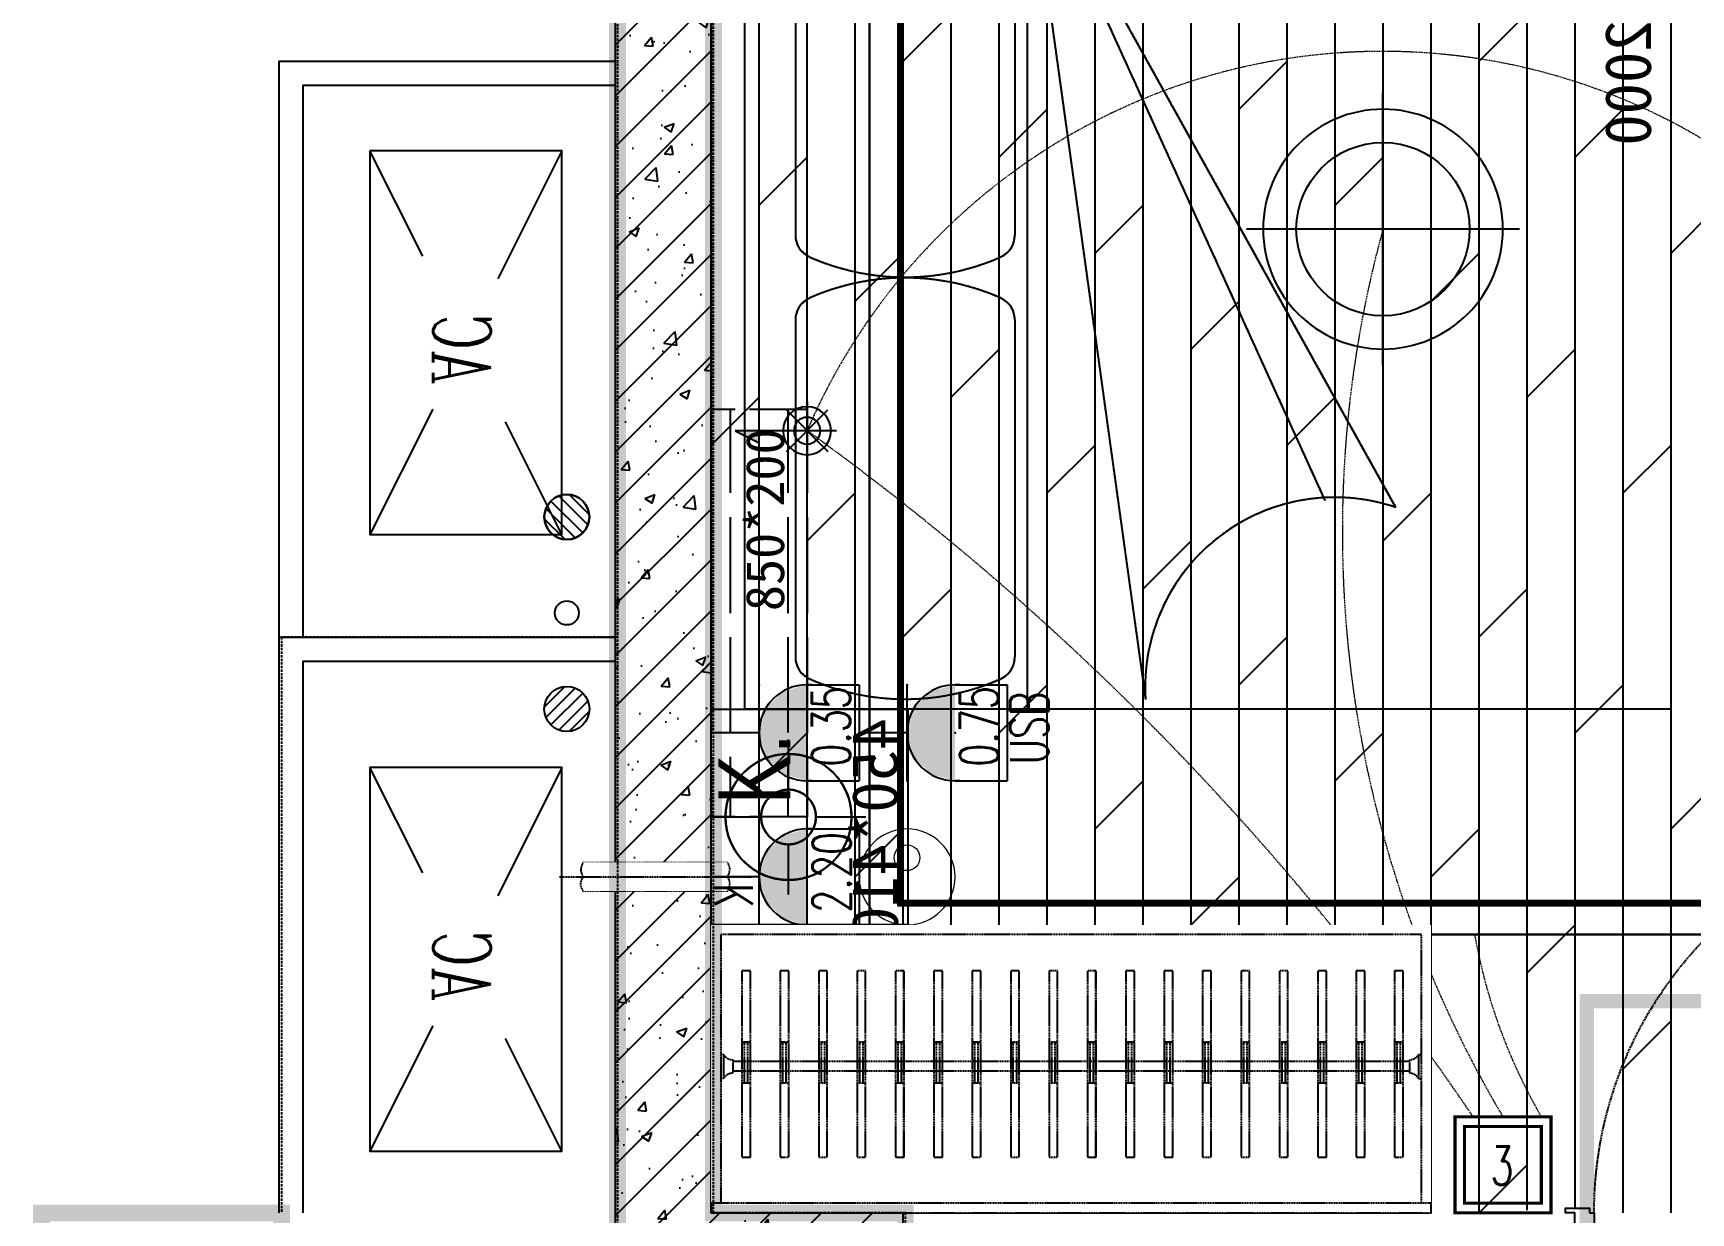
# Model space of a CAD drawing. Header units: inches. Extents: x -3985675 to 129953, y -250661 to -26082.
# Drawn here: x 91608 to 95061, y -29882 to -27424 of the extents above; entities that cross this region are included whole.
import ezdxf
from ezdxf.enums import TextEntityAlignment as Align

# ---------------------------------------------------------------- set-up
doc = ezdxf.new("R2010")
doc.units = ezdxf.units.IN
doc.header["$LTSCALE"] = 10
doc.header["$MEASUREMENT"] = 0
doc.set_wipeout_variables(frame=1)
for name, pattern in [('CONTINOUS', [0]), ('DASH', [0.35, 0.25, -0.1]), ('DOTE', [2.42, 2, -0.2, 0.02, -0.2]), ('SX-DT3-PLAN-07T$0$DASHED', [0.75, 0.5, -0.25])]:
    doc.linetypes.add(name, pattern=pattern)
doc.layers.get('0').update_dxf_attribs({"plot": 0})
for name, color, linetype in [('000土建梁', 251, 'Continuous'), ('003门', 36, 'Continuous'), ('004门套', 47, 'Continuous'), ('007地面', 47, 'Continuous'), ('007天花', 65, 'Continuous'), ('008天花灯具', 31, 'Continuous'), ('010活动家具', 34, 'Continuous'), ('023图框', 4, 'Continuous'), ('028家具', 250, 'DASH'), ('7-空调机', 8, 'CONTINOUS'), ('7-空调留洞', 6, 'DASH'), ('EQUIP-插座', 6, 'Continuous'), ('EQUIP-照明', 6, 'Continuous'), ('EQUIP_地漏', 7, 'Continuous'), ('PIPE-喷淋', 6, 'Continuous'), ('SX-DT3-PLAN-07T$0$S-BEAM', 4, 'SX-DT3-PLAN-07T$0$DASHED'), ('VPIPE-凝结', 150, 'Continuous'), ('WALL', 4, 'Continuous'), ('暖通标注', 5, 'Continuous'), ('消防喷淋', 6, 'Continuous')]:
    doc.layers.add(name, color=color, linetype=linetype)
for name, color, linetype, lineweight in [('S开关', 123, 'Continuous', 15), ('S插座', 6, 'Continuous', 15), ('灯具线路控制', 51, 'Continuous', 15)]:
    doc.layers.add(name, color=color, linetype=linetype, lineweight=lineweight)
doc.styles.add('_HZTXT', font='GBENOR.SHX', dxfattribs={"bigfont": 'GBCBIG.SHX'})
doc.styles.add('_ROMANC', font='ROMANC', dxfattribs={"width": 0.6})
doc.styles.add('_TEL_DIM', font='SIMPLEX.shx', dxfattribs={"width": 0.8, "height": 3.5, "bigfont": 'HZTXT.shx'})
doc.styles.add('B1户型卧室平面图$0$ARIAL', font='')
doc.styles.add('CEN', font='', dxfattribs={"width": 0.8})
doc.styles.get("Standard").update_dxf_attribs({"font": ''})
doc.styles.add('幼圆', font='', dxfattribs={"width": 1.25})
doc.styles.add('标注文字', font='romans.shx', dxfattribs={"width": 0.7, "bigfont": 'hztxt.shx'})
doc.styles.get('B1户型卧室平面图$0$ARIAL').set_extended_font_data('NSimSun')
doc.styles.get('CEN').set_extended_font_data('PMingLiU')
doc.styles.get('Standard').set_extended_font_data('SimSun')
doc.styles.get('幼圆').set_extended_font_data('YouYuan')

# ---------------------------------------------------------------- blocks, each defined once
blk = doc.blocks.new('kong')
at = {"layer": '7-空调机'}
for p, q in [((1153626.6, 292837.2), (1153861.4, 292719.8)), ((1154426.6, 292837.2), (1154159.3, 292703.6)), ((1153888.2, 292568), (1153626.6, 292437.2)), ((1154206.6, 292547.2), (1154426.6, 292437.2))]:
    blk.add_line(p, q, dxfattribs=at)
blk.add_lwpolyline([(1154426.6, 292437.2), (1153626.6, 292437.2), (1153626.6, 292837.2), (1154426.6, 292837.2)], close=True, dxfattribs=at)
at = {"layer": '7-空调机', "linetype": 'DASH', "ltscale": 8, "style": '_ROMANC', "oblique": 360, "width": 0.7}
blk.add_text('AC', height=120, rotation=360, dxfattribs=at).set_placement((1153938.7, 292568.9))
blk = doc.blocks.new('*U94')
at = {"layer": '003门', "color": 250}
for p, q in [((-10, 875.1), (-3.3, 757)), ((10, 875.1), (-10, 875.1)), ((10, 865.3), (10, 875.1)), ((10, 835.9), (10, 865.3)), ((30, 865.3), (10, 865.3)), ((30, 880), (30, 865.3)), ((40, 880), (30, 880)), ((30, 835.9), (30, 865.3)), ((40, 821.2), (40, 880)), ((80, 821.2), (80, 880)), ((80, 880), (90, 880)), ((90, 880), (90, 865.3)), ((90, 835.9), (90, 865.3)), ((90, 865.3), (110, 865.3)), ((110, 875.1), (130, 875.1)), ((110, 865.3), (110, 875.1)), ((110, 835.9), (110, 865.3)), ((130, 875.1), (123.3, 757)), ((10, 835.9), (30, 835.9)), ((10, 757), (10, 835.9)), ((30, 835.9), (30, 821.2)), ((90, 835.9), (90, 821.2)), ((110, 835.9), (90, 835.9)), ((110, 757), (110, 835.9)), ((30, 821.2), (40, 821.2)), ((90, 821.2), (80, 821.2)), ((-3.3, 757), (10, 757)), ((123.3, 757), (110, 757))]:
    blk.add_line(p, q, dxfattribs=at)
at = {"layer": '003门', "linetype": 'ByBlock'}
blk.add_lwpolyline([(40, 100), (40, 920), (80, 920), (80, 100)], close=True, dxfattribs=at)
at = {"layer": '003门', "color": 251, "linetype": 'DASH'}
blk.add_arc((40, 100.4), 820, 0, 87.134, dxfattribs=at)
at = {"layer": '004门套'}
for points in [[(30, 100), (40, 100), (40, 60), (50, 60), (50, -100), (40, -100), (40, -110), (-10, -110), (-10, -100), (0, -100), (0, 100), (-20, 100), (-20, 110), (30, 110)], [(870, 100), (860, 100), (860, 60), (850, 60), (850, -100), (860, -100), (860, -110), (910, -110), (910, -100), (900, -100), (900, 100), (920, 100), (920, 110), (870, 110)]]:
    blk.add_lwpolyline(points, close=True, dxfattribs=at)
at = {"linetype": 'ByBlock', "style": '_HZTXT', "flags": 8}
blk.add_attdef('门编号', text='', height=121.9, dxfattribs=at).set_placement((2307.3, 99.4), align=Align.CENTER)
blk = doc.blocks.new('A2-2户型$0$QT$0$KTTG')
for p, q in [((0, 0), (0, 300)), ((60, 300), (60, 0))]:
    blk.add_line(p, q)
for points in [[(0, 300, -0.401237), (30, 300, 0.343165), (60, 300, -0.885502)], [(30, 300, 0.401237), (30, 300, -0.343165), (60, 300, 0.885502)], [(0, 0, -0.401237), (30, 0, 0.343165), (60, 0, -0.885502)], [(30, 0, 0.401237), (30, 0, -0.343165), (0, 0, 0.885502)]]:
    blk.add_lwpolyline(points, format="xyb")
blk.add_wipeout([(0, 300), (60, 300), (60, 0), (0, 0)])
blk.add_line((30, 350), (30, -50))
blk = doc.blocks.new('中心灯饰')
at = {"color": 8}
for p, q in [((0, 284.3), (0, -284.3)), ((-284.3, 0), (284.3, 0))]:
    blk.add_line(p, q, dxfattribs=at)
blk.add_ellipse((0, 0), major_axis=(-249.8, 0.6), ratio=1, start_param=3.143995, end_param=9.42718)
blk.add_ellipse((0, 0), major_axis=(180.6, 0.1), ratio=1, start_param=-0.0006318038625084, end_param=6.282553503317076, dxfattribs=at)
blk = doc.blocks.new('智能家居')
at = {"color": 6, "const_width": 3.24}
for points in [[(-50, 100), (50, 100), (50, 0), (-50, 0)], [(-40, 90), (40, 90), (40, 10), (-40, 10)]]:
    blk.add_lwpolyline(points, close=True, dxfattribs=at)
blk = doc.blocks.new('开关')
at = {"color": 6, "const_width": 6.48}
for points in [[(27343.1, 51078.8), (27543.1, 51078.8), (27543.1, 50878.8), (27343.1, 50878.8)], [(27363.1, 51058.8), (27523.1, 51058.8), (27523.1, 50898.8), (27363.1, 50898.8)]]:
    blk.add_lwpolyline(points, close=True, dxfattribs=at)
at = {"layer": 'EQUIP-照明', "xscale": 2, "yscale": 2, "zscale": 2}
blk.add_blockref('智能家居', (27443.1, 50878.8), dxfattribs=at)
at = {"layer": '7-空调留洞', "color": 6, "linetype": 'ByBlock', "style": '标注文字', "width": 0.7, "flags": 8}
blk.add_attdef('1', (27415.8, 50937.2), '', height=80, dxfattribs=at)
blk = doc.blocks.new('A$C298C3D42')
h = blk.add_hatch(color=250)
h.dxf.hatch_style = 1
h.paths.add_polyline_path([(1.378, 2.578), (0.978, 3.378), (0.978, 2.578)])
at = {"color": 251}
for p, q in [((0.978, 3.378), (1.378, 2.578)), ((0.978, 1.956), (0.978, 3.378)), ((1.378, 2.578), (0.978, 2.578)), ((0.286, 1.669), (1.669, 0.286)), ((1.669, 1.669), (0.286, 0.286)), ((1.669, 1.669), (0.286, 0.286)), ((0.286, 1.669), (1.669, 0.286)), ((0.978, 0), (0.978, 1.956)), ((0.978, 0), (0.978, 1.956)), ((0, 0.978), (1.956, 0.978)), ((1.956, 0.978), (0, 0.978))]:
    blk.add_line(p, q, dxfattribs=at)
for radius in [0.8, 0.444]:
    blk.add_circle((0.978, 0.978), radius)
blk = doc.blocks.new('B1户型卧室平面图$0$台灯')
at = {"color": 0}
for p, q in [((0, 161.3), (0, 57.1)), ((-57.1, 0), (-161.3, 0)), ((161.3, 0), (57.1, 0)), ((0, -57.1), (0, -161.3))]:
    blk.add_line(p, q, dxfattribs=at)
for radius in [131.3, 57.1]:
    blk.add_circle((0, 0), radius, dxfattribs=at)
blk = doc.blocks.new('asdfdfasasdfafdsdfasadfs')
at = {"color": 0}
for p, q in [((21067.4, -157336.3), (21067.4, -157440.6)), ((20906.1, -157497.7), (21010.3, -157497.7)), ((21124.5, -157497.7), (21228.8, -157497.7)), ((21067.4, -157554.7), (21067.4, -157659)), ((21067.4, -159690.6), (21067.4, -159586.3)), ((20906.1, -159747.7), (21010.3, -159747.7)), ((21124.5, -159747.7), (21228.8, -159747.7)), ((21067.4, -159909), (21067.4, -159804.7))]:
    blk.add_line(p, q, dxfattribs=at)
for centre, radius in [((21067.4, -157497.7), 131.3), ((21067.4, -157497.7), 57.1), ((21067.4, -159747.7), 131.3), ((21067.4, -159747.7), 57.1)]:
    blk.add_circle(centre, radius, dxfattribs=at)
at = {"layer": '010活动家具'}
for p, q in [((20976.1, -157722.7), (22906.1, -157722.7)), ((22906.1, -157722.7), (22906.1, -159522.7)), ((22906.1, -159522.7), (20976.1, -159522.7))]:
    blk.add_line(p, q, dxfattribs=at)
at = {"layer": '010活动家具', "color": 8}
for p, q in [((22332.9, -159102.6, -431.7), (21564.6, -157722.7)), ((21564.6, -157722.7), (21564.6, -159522.7)), ((21564.6, -157722.7), (21811.3, -159502.7, -431.7)), ((22185.7, -159088.5, -431.7), (21564.6, -157722.7)), ((21081.9, -157816.9, -431.7), (21081.9, -158534.9, -431.7)), ((21539.1, -157816.9, -431.7), (21539.1, -158534.9, -431.7)), ((21081.9, -158712, -431.7), (21081.9, -159414.1, -431.7)), ((21539.1, -158712, -431.7), (21539.1, -159414.1, -431.7))]:
    blk.add_line(p, q, dxfattribs=at)
at = {"layer": '010活动家具'}
for points in [[(21316.1, -157272.7), (20906.1, -157272.7), (20906.1, -157722.7), (21316.1, -157722.7)], [(20976.1, -157722.7), (20906.1, -157722.7), (20906.1, -159522.7), (20976.1, -159522.7)], [(21316.1, -159972.7), (20906.1, -159972.7), (20906.1, -159522.7), (21316.1, -159522.7)]]:
    blk.add_lwpolyline(points, close=True, dxfattribs=at)
at = {"layer": '010活动家具', "color": 8}
for centre, radius, start, end in [((21310.4, -158221.2, -431.7), 492.1, 66.1601, 113.816), ((21131.7, -157816.9, -431.7), 50, 113.8399, 180), ((21489.1, -157816.9, -431.7), 50, 0, 66.1601), ((21131.7, -158534.9, -431.7), 50, 180, 246.1601), ((21489.1, -158534.9, -431.7), 50, 293.8399, 0), ((21310.4, -158130.6, -431.7), 492.1, 246.184, 293.8399), ((21310.4, -159116.3, -431.7), 492.1, 66.1601, 113.816), ((21131.7, -158712, -431.7), 50, 113.8399, 180), ((21489.1, -158712, -431.7), 50, 0, 66.1601), ((22205.7, -159476.9, -431.7), 395.2, 71.2313, 183.7426), ((21131.7, -159414.1, -431.7), 50, 180, 246.1601), ((21489.1, -159414.1, -431.7), 50, 293.8399, 0), ((21310.4, -159009.8, -431.7), 492.1, 246.184, 293.8399)]:
    blk.add_arc(centre, radius, start, end, dxfattribs=at)
at = {"layer": '010活动家具', "color": 8, "rotation": 90.00000000009138}
blk.add_blockref('B1户型卧室平面图$0$台灯', (21067.4, -157497.7), dxfattribs=at)
at = {"layer": '010活动家具', "color": 8, "xscale": -1, "rotation": 89.99999999990862}
blk.add_blockref('B1户型卧室平面图$0$台灯', (21067.4, -159747.7), dxfattribs=at)
at = {"layer": '010活动家具', "color": 8, "style": 'B1户型卧室平面图$0$ARIAL', "text_generation_flag": 2}
for s, p in [('450*410', (21295.3, -157273.7)), ('1800*2000', (22864.3, -157761)), ('450*410', (21295.3, -159542.7))]:
    blk.add_text(s, height=96, rotation=90, dxfattribs=at).set_placement(p)
blk = doc.blocks.new('$equip$00001489')
at = {"color": 0}
for p, q in [((0, 0.551), (0, 1.051)), ((-0.5, 0.551), (0.5, 0.551)), ((-0.5, 0.001), (-0.5, 0.051)), ((0.5, 0.001), (0.5, 0.051))]:
    blk.add_line(p, q, dxfattribs=at)
blk.add_arc((0, 0.051), 0.5, 0, 180, dxfattribs=at)
for p in [(0, 1.051), (-0.5, 0.551), (0.5, 0.551), (0, 0.051)]:
    blk.add_point(p)
for points in [[(0, 0.551), (0, 0.551), (-0.25, 0.484), (0.25, 0.484)], [(-0.25, 0.484), (0.25, 0.484), (-0.433, 0.301), (0.433, 0.301)], [(-0.433, 0.301), (0.433, 0.301), (-0.5, 0.051), (0.5, 0.051)]]:
    blk.add_solid(points, dxfattribs=at)
at = {"flags": 9}
blk.add_attdef('A', (0, 0), '', height=0.00002, dxfattribs=at)
blk = doc.blocks.new('插座1')
at = {"color": 0}
for p, q in [((-100, 210), (-100, 200)), ((100, 210), (100, 200)), ((100, 100), (-100, 100)), ((0, 100), (0, 0))]:
    blk.add_line(p, q, dxfattribs=at)
blk.add_arc((0, 200), 100, 180, 0, dxfattribs=at)
for p in [(0, 200), (-100, 100), (100, 100), (0, 0)]:
    blk.add_point(p)
for points in [[(86.6, 150), (-86.6, 150), (100, 200), (-100, 200)], [(50, 113.4), (-50, 113.4), (86.6, 150), (-86.6, 150)], [(0, 100), (0, 100), (50, 113.4), (-50, 113.4)]]:
    blk.add_solid(points, dxfattribs=at)
at = {"layer": 'EQUIP-插座'}
for p, q in [((-100, 200), (-100, 308.3)), ((-100, 308.3), (100, 308.3)), ((100, 200), (100, 308.3)), ((100, 200), (100, 308.3))]:
    blk.add_line(p, q, dxfattribs=at)
at = {"layer": 'EQUIP-插座', "xscale": 200, "yscale": 200, "zscale": 200, "rotation": 180}
blk.add_blockref('$equip$00001489', (0, 210.3), dxfattribs=at)
at = {"flags": 9}
blk.add_attdef('A', (0, 210.3), '', height=0.004, rotation=180, dxfattribs=at)
blk = doc.blocks.new('新块')
at = {"color": 0}
for p, q in [((58195.1, 53021.8), (58195.1, 53121.8)), ((58195.1, 53021.8), (58195.1, 53121.8)), ((58295.1, 53021.8), (58095.1, 53021.8)), ((58295.1, 53021.8), (58095.1, 53021.8)), ((58095.1, 52911.8), (58095.1, 52921.8)), ((58095.1, 52911.8), (58095.1, 52921.8)), ((58295.1, 52911.8), (58295.1, 52921.8)), ((58295.1, 52911.8), (58295.1, 52921.8))]:
    blk.add_line(p, q, dxfattribs=at)
blk.add_arc((58195.1, 52921.8), 100, 0, 180, dxfattribs=at)
blk.add_arc((58195.1, 52921.8), 100, 0, 180, dxfattribs=at)
for p in [(58195.1, 53121.8), (58195.1, 53121.8), (58095.1, 53021.8), (58095.1, 53021.8), (58295.1, 53021.8), (58295.1, 53021.8), (58195.1, 52921.8), (58195.1, 52921.8)]:
    blk.add_point(p)
for points in [[(58195.1, 53021.8), (58195.1, 53021.8), (58245.1, 53008.4), (58145.1, 53008.4)], [(58195.1, 53021.8), (58195.1, 53021.8), (58245.1, 53008.4), (58145.1, 53008.4)], [(58245.1, 53008.4), (58145.1, 53008.4), (58281.7, 52971.8), (58108.5, 52971.8)], [(58245.1, 53008.4), (58145.1, 53008.4), (58281.7, 52971.8), (58108.5, 52971.8)], [(58281.7, 52971.8), (58108.5, 52971.8), (58295.1, 52921.8), (58095.1, 52921.8)], [(58281.7, 52971.8), (58108.5, 52971.8), (58295.1, 52921.8), (58095.1, 52921.8)]]:
    blk.add_solid(points, dxfattribs=at)
at = {"layer": 'EQUIP-插座'}
for p, q in [((58095.1, 52921.8), (58095.1, 52813.5)), ((58295.1, 52921.8), (58295.1, 52813.5)), ((58295.1, 52921.8), (58295.1, 52813.5)), ((58095.1, 52813.5), (58295.1, 52813.5))]:
    blk.add_line(p, q, dxfattribs=at)
at = {"layer": 'EQUIP-插座', "xscale": -1, "rotation": 180}
blk.add_blockref('插座1', (58195.1, 53121.8), dxfattribs=at)
at = {"layer": 'EQUIP-插座', "xscale": -200, "yscale": 200, "zscale": 200}
blk.add_blockref('$equip$00001489', (58195.1, 52911.5), dxfattribs=at)
at = {"flags": 9}
blk.add_attdef('A', (58195.1, 52911.5), '', height=0.004, rotation=180, dxfattribs=at)
blk.add_attdef('A', (58195.1, 52911.5), '', height=0.004, dxfattribs=at)
at = {"color": 6, "flags": 8}
blk.add_attdef('USB', (58118.9, 52728.8), '', height=80, dxfattribs=at)
at = {"layer": '023图框', "color": 6, "style": '幼圆', "width": 0.8}
for tag, p in [('TV', (58208.6, 53034.7)), ('0.35', (58101.4, 52830.5))]:
    blk.add_attdef(tag, p, '', height=80, dxfattribs=at)
blk = doc.blocks.new('$equip$00001883')
at = {"color": 6, "linetype": 'Continuous'}
blk.add_lwpolyline([(0.057, 0.063, 0.198912), (0.08, 0.12, 0.198912), (0.057, 0.177, 0.198912), (0, 0.2, 0.198912), (-0.057, 0.177, 0.198912), (-0.08, 0.12, 0.198912), (-0.057, 0.063, 0.198912), (0, 0.04, 0.198912)], format="xyb", close=True, dxfattribs=at)
at = {"color": 6}
blk.add_circle((0, 0), 0.3, dxfattribs=at)
at = {"color": 6, "style": '_TEL_DIM', "flags": 1}
blk.add_attdef('A', text='', height=0.00002, dxfattribs=at).set_placement((0, 0), align=Align.MIDDLE_CENTER)
blk = doc.blocks.new('插座')
at = {"color": 0}
for p, q in [((40417.2, 59838.2), (40417.2, 59828.2)), ((40417.2, 59838.2), (40417.2, 59828.2)), ((40617.2, 59838.2), (40617.2, 59828.2)), ((40617.2, 59838.2), (40617.2, 59828.2)), ((40617.2, 59728.2), (40417.2, 59728.2)), ((40617.2, 59728.2), (40417.2, 59728.2)), ((40517.2, 59728.2), (40517.2, 59628.2)), ((40517.2, 59728.2), (40517.2, 59628.2))]:
    blk.add_line(p, q, dxfattribs=at)
blk.add_arc((40517.2, 59828.2), 100, 180, 0, dxfattribs=at)
blk.add_arc((40517.2, 59828.2), 100, 180, 0, dxfattribs=at)
for p in [(40517.2, 59828.2), (40517.2, 59828.2), (40417.2, 59728.2), (40417.2, 59728.2), (40617.2, 59728.2), (40617.2, 59728.2), (40517.2, 59628.2), (40517.2, 59628.2)]:
    blk.add_point(p)
for points in [[(40603.8, 59778.2), (40430.6, 59778.2), (40617.2, 59828.2), (40417.2, 59828.2)], [(40603.8, 59778.2), (40430.6, 59778.2), (40617.2, 59828.2), (40417.2, 59828.2)], [(40567.2, 59741.6), (40467.2, 59741.6), (40603.8, 59778.2), (40430.6, 59778.2)], [(40567.2, 59741.6), (40467.2, 59741.6), (40603.8, 59778.2), (40430.6, 59778.2)], [(40517.2, 59728.2), (40517.2, 59728.2), (40567.2, 59741.6), (40467.2, 59741.6)], [(40517.2, 59728.2), (40517.2, 59728.2), (40567.2, 59741.6), (40467.2, 59741.6)]]:
    blk.add_solid(points, dxfattribs=at)
at = {"layer": 'EQUIP-插座'}
for p, q in [((40417.2, 59828.2), (40417.2, 59936.5)), ((40417.2, 59936.5), (40617.2, 59936.5)), ((40617.2, 59828.2), (40617.2, 59936.5)), ((40617.2, 59828.2), (40617.2, 59936.5))]:
    blk.add_line(p, q, dxfattribs=at)
blk.add_blockref('插座1', (40517.2, 59628.2), dxfattribs=at)
at = {"layer": 'EQUIP-插座', "xscale": 200, "yscale": 200, "zscale": 200, "rotation": 180}
blk.add_blockref('$equip$00001489', (40517.2, 59838.5), dxfattribs=at)
at = {"flags": 9}
blk.add_attdef('A', (40517.2, 59838.5), '', height=0.004, rotation=180, dxfattribs=at)
blk.add_attdef('A', (40517.2, 59838.5), '', height=0.004, rotation=180, dxfattribs=at)
at = {"layer": '023图框', "color": 6, "style": '标注文字', "width": 0.7, "flags": 8}
for tag, p in [('USB', (40433.6, 59942.8)), ('0.35', (40417.2, 59838.2)), ('TV', (40526.2, 59635.9))]:
    blk.add_attdef(tag, p, '', height=80, dxfattribs=at)
blk = doc.blocks.new('A$C24FE3AAA')
at = {"color": 250}
for p, q in [((0, 51.6), (17.7, 51.6)), ((4.8, 51.6), (4.8, -33.6)), ((11.8, 51.6), (11.8, -33.6)), ((0, -33.6), (17.7, -33.6)), ((0, -188.4), (17.7, -188.4))]:
    blk.add_line(p, q, dxfattribs=at)
blk.add_lwpolyline([(17.7, -188.4), (17.7, 199.7), (0, 199.7), (0, -188.4)], dxfattribs=at)
blk = doc.blocks.new('*U324')
at = {"ltscale": 0.5}
blk.add_wipeout([(0, 600), (0, 0), (1500, 0), (1500, 600)], dxfattribs=at)
for p, q in [((26, 330), (20, 330)), ((26, 330), (20, 330)), ((26, 330), (26, 280)), ((26, 330), (26, 280)), ((45, 319), (45, 291)), ((45, 319), (45, 291)), ((1455, 315.4), (45, 315.4)), ((1455, 319), (1455, 291)), ((1455, 319), (1455, 291)), ((1474, 330), (1474, 280)), ((1474, 330), (1480, 330)), ((1474, 330), (1474, 280)), ((1474, 330), (1480, 330)), ((26, 280), (20, 280)), ((26, 280), (20, 280)), ((1455, 295.4), (45, 295.4)), ((1474, 280), (1480, 280)), ((1474, 280), (1480, 280))]:
    blk.add_line(p, q)
blk.add_lwpolyline([(1480, 20), (1480, 580), (20, 580), (20, 20)])
blk.add_lwpolyline([(0, 20), (0, 0), (1500, 0), (1500, 20)], close=True, dxfattribs=at)
for centre, start, end in [((45, 340.9), 209.9156, 269.9473), ((45, 340.9), 209.9156, 269.9473), ((1455, 340.9), 270.0527, 330.0844), ((1455, 340.9), 270.0527, 330.0844), ((45, 269.1), 90.0527, 150.0844), ((1455, 269.1), 29.9156, 89.9473)]:
    blk.add_arc(centre, 21.9, start, end)
at = {"linetype": 'DASH', "ltscale": 4}
for p in [(64.2, 304.4), (144.2, 304.4), (224.2, 304.4), (304.2, 304.4), (384.2, 304.4), (464.2, 304.4), (544.2, 304.4), (624.2, 304.4), (704.2, 304.4), (784.2, 304.4), (864.2, 304.4), (944.2, 304.4), (1024.2, 304.4), (1104.2, 304.4), (1184.2, 304.4), (1264.2, 304.4), (1344.2, 304.4), (1424.2, 304.4)]:
    blk.add_blockref('A$C24FE3AAA', p, dxfattribs=at)
blk = doc.blocks.new('aw35364')
at = {"color": 0}
for p, q in [((116673.4, -28760.4), (116673.4, -28656.2)), ((116512, -28817.5), (116616.3, -28817.5)), ((116730.4, -28817.5), (116834.7, -28817.5)), ((116673.4, -28978.8), (116673.4, -28874.6))]:
    blk.add_line(p, q, dxfattribs=at)
for radius in [131.3, 57.1]:
    blk.add_circle((116673.3, -28817.5), radius, dxfattribs=at)
at = {"layer": '028家具'}
for p, q in [((117938.8, -28172.5, -431.7), (117170.5, -26792.5)), ((117170.5, -26792.5), (117170.5, -28592.5)), ((117170.5, -26792.5), (117417.2, -28572.5, -431.7)), ((117791.6, -28158.4, -431.7), (117170.5, -26792.5)), ((118512, -26792.5), (118512, -28592.5)), ((116687.9, -26886.7, -431.7), (116687.9, -27604.8, -431.7)), ((117145, -26886.7, -431.7), (117145, -27604.8, -431.7)), ((116687.9, -27781.8, -431.7), (116687.9, -28484, -431.7)), ((117145, -27781.8, -431.7), (117145, -28484, -431.7)), ((116512, -27967.5), (116562, -27967.5)), ((116512, -27967.5), (116512, -28142.5)), ((116552, -27967.5), (116552, -28142.5)), ((116592, -27967.5), (116712, -27967.5)), ((116672, -27967.5), (116672, -28142.5)), ((116712, -27967.5), (116712, -28142.5)), ((116512, -28192.5), (116512, -28392.5)), ((116552, -28192.5), (116552, -28392.5)), ((116672, -28192.5), (116672, -28392.5)), ((116712, -28192.5), (116712, -28392.5)), ((116512, -28442.5), (116512, -28642.5)), ((116552, -28442.5), (116552, -28642.5)), ((116672, -28442.5), (116672, -28642.5)), ((116712, -28442.5), (116712, -28642.5)), ((118512, -28592.5), (116582, -28592.5)), ((116512, -28692.5), (116512, -28817.5)), ((116552, -28692.5), (116552, -28817.5)), ((116672, -28692.5), (116672, -28817.5)), ((116712, -28692.5), (116712, -28817.5)), ((116562, -28817.5), (116512, -28817.5)), ((116712, -28817.5), (116592, -28817.5))]:
    blk.add_line(p, q, dxfattribs=at)
for points in [[(116582, -26792.5), (116512, -26792.5), (116512, -28592.5), (116582, -28592.5)], [(116922, -29042.5), (116512, -29042.5), (116512, -28592.5), (116922, -28592.5)]]:
    blk.add_lwpolyline(points, close=True, dxfattribs=at)
for centre, radius, start, end in [((116737.6, -27604.8, -431.7), 50, 180, 246.1601), ((117095, -27604.8, -431.7), 50, 293.8399, 0), ((116916.3, -27200.4, -431.7), 492.1, 246.184, 293.8399), ((116916.3, -28186.1, -431.7), 492.1, 66.1601, 113.816), ((116737.6, -27781.8, -431.7), 50, 113.8399, 180), ((117095, -27781.8, -431.7), 50, 0, 66.1601), ((117811.6, -28546.7, -431.7), 395.2, 71.2313, 183.7426), ((116737.6, -28484, -431.7), 50, 180, 246.1601), ((117095, -28484, -431.7), 50, 293.8399, 0), ((116916.3, -28079.7, -431.7), 492.1, 246.184, 293.8399)]:
    blk.add_arc(centre, radius, start, end, dxfattribs=at)
at = {"layer": '028家具', "xscale": -1, "rotation": 89.99999999990862}
blk.add_blockref('B1户型卧室平面图$0$台灯', (116673.3, -28817.5), dxfattribs=at)
at = {"layer": '028家具', "style": 'B1户型卧室平面图$0$ARIAL', "text_generation_flag": 2}
for s, p in [('1800*2000', (118470.2, -26830.8)), ('450*410', (116901.2, -28612.6))]:
    blk.add_text(s, height=96, rotation=90, dxfattribs=at).set_placement(p)
at = {"layer": '028家具', "style": 'B1户型卧室平面图$0$ARIAL'}
blk.add_text('850*200', height=80, rotation=90, dxfattribs=at).set_placement((116664.2, -28388.5))
at = {"layer": '028家具', "insert": (116527, -28791.7), "char_height": 150, "width": 315, "attachment_point": 1, "rotation": 90, "style": 'CEN'}
blk.add_mtext('K{\\fPMingLiU|b0|i0|c136|p18;.}', dxfattribs=at)
blk.add_wipeout([(116512, -29042.5), (116512, -29642.5), (118012, -29642.5), (118012, -29042.5)]).dxf.layer = '028家具'
at = {"color": 250}
for p, q in [((116576.2, -29286.5), (116594, -29286.5)), ((116581, -29286.5), (116581, -29371.6)), ((116588, -29286.5), (116588, -29371.6)), ((116656.2, -29286.5), (116674, -29286.5)), ((116661, -29286.5), (116661, -29371.6)), ((116668, -29286.5), (116668, -29371.6)), ((116736.2, -29286.5), (116754, -29286.5)), ((116741, -29286.5), (116741, -29371.6)), ((116748, -29286.5), (116748, -29371.6)), ((116816.2, -29286.5), (116834, -29286.5)), ((116821, -29286.5), (116821, -29371.6)), ((116828, -29286.5), (116828, -29371.6)), ((116896.2, -29286.5), (116914, -29286.5)), ((116901, -29286.5), (116901, -29371.6)), ((116908, -29286.5), (116908, -29371.6)), ((116976.2, -29286.5), (116994, -29286.5)), ((116981, -29286.5), (116981, -29371.6)), ((116988, -29286.5), (116988, -29371.6)), ((117056.2, -29286.5), (117074, -29286.5)), ((117061, -29286.5), (117061, -29371.6)), ((117068, -29286.5), (117068, -29371.6)), ((117136.2, -29286.5), (117154, -29286.5)), ((117141, -29286.5), (117141, -29371.6)), ((117148, -29286.5), (117148, -29371.6)), ((117216.2, -29286.5), (117234, -29286.5)), ((117221, -29286.5), (117221, -29371.6)), ((117228, -29286.5), (117228, -29371.6)), ((117296.2, -29286.5), (117314, -29286.5)), ((117301, -29286.5), (117301, -29371.6)), ((117308, -29286.5), (117308, -29371.6)), ((117376.2, -29286.5), (117394, -29286.5)), ((117381, -29286.5), (117381, -29371.6)), ((117388, -29286.5), (117388, -29371.6)), ((117456.2, -29286.5), (117474, -29286.5)), ((117461, -29286.5), (117461, -29371.6)), ((117468, -29286.5), (117468, -29371.6)), ((117536.2, -29286.5), (117554, -29286.5)), ((117541, -29286.5), (117541, -29371.6)), ((117548, -29286.5), (117548, -29371.6)), ((117616.2, -29286.5), (117634, -29286.5)), ((117621, -29286.5), (117621, -29371.6)), ((117628, -29286.5), (117628, -29371.6)), ((117696.2, -29286.5), (117714, -29286.5)), ((117701, -29286.5), (117701, -29371.6)), ((117708, -29286.5), (117708, -29371.6)), ((117776.2, -29286.5), (117794, -29286.5)), ((117781, -29286.5), (117781, -29371.6)), ((117788, -29286.5), (117788, -29371.6)), ((117856.2, -29286.5), (117874, -29286.5)), ((117861, -29286.5), (117861, -29371.6)), ((117868, -29286.5), (117868, -29371.6)), ((117936.2, -29286.5), (117954, -29286.5)), ((117941, -29286.5), (117941, -29371.6)), ((117948, -29286.5), (117948, -29371.6)), ((116576.2, -29371.6), (116594, -29371.6)), ((116656.2, -29371.6), (116674, -29371.6)), ((116736.2, -29371.6), (116754, -29371.6)), ((116816.2, -29371.6), (116834, -29371.6)), ((116896.2, -29371.6), (116914, -29371.6)), ((116976.2, -29371.6), (116994, -29371.6)), ((117056.2, -29371.6), (117074, -29371.6)), ((117136.2, -29371.6), (117154, -29371.6)), ((117216.2, -29371.6), (117234, -29371.6)), ((117296.2, -29371.6), (117314, -29371.6)), ((117376.2, -29371.6), (117394, -29371.6)), ((117456.2, -29371.6), (117474, -29371.6)), ((117536.2, -29371.6), (117554, -29371.6)), ((117616.2, -29371.6), (117634, -29371.6)), ((117696.2, -29371.6), (117714, -29371.6)), ((117776.2, -29371.6), (117794, -29371.6)), ((117856.2, -29371.6), (117874, -29371.6)), ((117936.2, -29371.6), (117954, -29371.6)), ((116576.2, -29526.5), (116594, -29526.5)), ((116656.2, -29526.5), (116674, -29526.5)), ((116736.2, -29526.5), (116754, -29526.5)), ((116816.2, -29526.5), (116834, -29526.5)), ((116896.2, -29526.5), (116914, -29526.5)), ((116976.2, -29526.5), (116994, -29526.5)), ((117056.2, -29526.5), (117074, -29526.5)), ((117136.2, -29526.5), (117154, -29526.5)), ((117216.2, -29526.5), (117234, -29526.5)), ((117296.2, -29526.5), (117314, -29526.5)), ((117376.2, -29526.5), (117394, -29526.5)), ((117456.2, -29526.5), (117474, -29526.5)), ((117536.2, -29526.5), (117554, -29526.5)), ((117616.2, -29526.5), (117634, -29526.5)), ((117696.2, -29526.5), (117714, -29526.5)), ((117776.2, -29526.5), (117794, -29526.5)), ((117856.2, -29526.5), (117874, -29526.5)), ((117936.2, -29526.5), (117954, -29526.5))]:
    blk.add_line(p, q, dxfattribs=at)
for points in [[(116594, -29526.5), (116594, -29138.4), (116576.2, -29138.4), (116576.2, -29526.5)], [(116674, -29526.5), (116674, -29138.4), (116656.2, -29138.4), (116656.2, -29526.5)], [(116754, -29526.5), (116754, -29138.4), (116736.2, -29138.4), (116736.2, -29526.5)], [(116834, -29526.5), (116834, -29138.4), (116816.2, -29138.4), (116816.2, -29526.5)], [(116914, -29526.5), (116914, -29138.4), (116896.2, -29138.4), (116896.2, -29526.5)], [(116994, -29526.5), (116994, -29138.4), (116976.2, -29138.4), (116976.2, -29526.5)], [(117074, -29526.5), (117074, -29138.4), (117056.2, -29138.4), (117056.2, -29526.5)], [(117154, -29526.5), (117154, -29138.4), (117136.2, -29138.4), (117136.2, -29526.5)], [(117234, -29526.5), (117234, -29138.4), (117216.2, -29138.4), (117216.2, -29526.5)], [(117314, -29526.5), (117314, -29138.4), (117296.2, -29138.4), (117296.2, -29526.5)], [(117394, -29526.5), (117394, -29138.4), (117376.2, -29138.4), (117376.2, -29526.5)], [(117474, -29526.5), (117474, -29138.4), (117456.2, -29138.4), (117456.2, -29526.5)], [(117554, -29526.5), (117554, -29138.4), (117536.2, -29138.4), (117536.2, -29526.5)], [(117634, -29526.5), (117634, -29138.4), (117616.2, -29138.4), (117616.2, -29526.5)], [(117714, -29526.5), (117714, -29138.4), (117696.2, -29138.4), (117696.2, -29526.5)], [(117794, -29526.5), (117794, -29138.4), (117776.2, -29138.4), (117776.2, -29526.5)], [(117874, -29526.5), (117874, -29138.4), (117856.2, -29138.4), (117856.2, -29526.5)], [(117954, -29526.5), (117954, -29138.4), (117936.2, -29138.4), (117936.2, -29526.5)]]:
    blk.add_lwpolyline(points, dxfattribs=at)
at = {"layer": '028家具'}
for p, q in [((116538, -29312.5), (116532, -29312.5)), ((116538, -29312.5), (116532, -29312.5)), ((116538, -29312.5), (116538, -29362.5)), ((116538, -29312.5), (116538, -29362.5)), ((116557, -29323.5), (116557, -29351.5)), ((116557, -29323.5), (116557, -29351.5)), ((117967, -29323.5), (117967, -29351.5)), ((117967, -29323.5), (117967, -29351.5)), ((117986, -29312.5), (117986, -29362.5)), ((117986, -29312.5), (117992, -29312.5)), ((117986, -29312.5), (117986, -29362.5)), ((117986, -29312.5), (117992, -29312.5)), ((117967, -29327.1), (116557, -29327.1)), ((117967, -29347.1), (116557, -29347.1)), ((116538, -29362.5), (116532, -29362.5)), ((116538, -29362.5), (116532, -29362.5)), ((117986, -29362.5), (117992, -29362.5)), ((117986, -29362.5), (117992, -29362.5))]:
    blk.add_line(p, q, dxfattribs=at)
blk.add_lwpolyline([(117992, -29622.5), (117992, -29062.5), (116532, -29062.5), (116532, -29622.5)], dxfattribs=at)
blk.add_lwpolyline([(116512, -29622.5), (116512, -29642.5), (118012, -29642.5), (118012, -29622.5)], close=True, dxfattribs=at)
for centre, start, end in [((116557, -29301.6), 209.9156, 269.9473), ((116557, -29301.6), 209.9156, 269.9473), ((117967, -29301.6), 270.0527, 330.0844), ((117967, -29301.6), 270.0527, 330.0844), ((116557, -29373.4), 90.0527, 150.0844), ((117967, -29373.4), 29.9156, 89.9473)]:
    blk.add_arc(centre, 21.9, start, end, dxfattribs=at)
for p in [(116576.2, -29338), (116656.2, -29338), (116736.2, -29338), (116816.2, -29338), (116896.2, -29338), (116976.2, -29338), (117056.2, -29338), (117136.2, -29338), (117216.2, -29338), (117296.2, -29338), (117376.2, -29338), (117456.2, -29338), (117536.2, -29338), (117616.2, -29338), (117696.2, -29338), (117776.2, -29338), (117856.2, -29338), (117936.2, -29338)]:
    blk.add_blockref('A$C24FE3AAA', p, dxfattribs=at)
blk = doc.blocks.new('900空调挂机')
at = {"color": 251, "linetype": 'DASH', "ltscale": 0.5}
for p, q in [((175, -50), (50, -50)), ((50, -100), (50, -50)), ((425, -50), (225, -50)), ((675, -50), (475, -50)), ((900, -50), (725, -50)), ((900, -50), (900, -100)), ((175, -90), (50, -90)), ((425, -90), (225, -90)), ((675, -90), (475, -90)), ((900, -90), (725, -90)), ((50, -250), (50, -130)), ((900, -130), (900, -250)), ((175, -210), (50, -210)), ((425, -210), (225, -210)), ((675, -210), (475, -210)), ((900, -210), (725, -210)), ((175, -250), (50, -250)), ((425, -250), (225, -250)), ((675, -250), (475, -250)), ((900, -250), (725, -250))]:
    blk.add_line(p, q, dxfattribs=at)
at = {"color": 251, "style": 'B1户型卧室平面图$0$ARIAL'}
blk.add_text('850*200', height=80, dxfattribs=at).set_placement((479, -202.2))
at = {"color": 251, "insert": (75.8, -65), "char_height": 150, "width": 315, "attachment_point": 1, "style": 'CEN'}
blk.add_mtext('K{\\fPMingLiU|b0|i0|c136|p18;.}', dxfattribs=at)
blk = doc.blocks.new('dr57567')
at = {"layer": 'SX-DT3-PLAN-07T$0$S-BEAM', "color": 251, "const_width": 35}
for points in [[(60238.8, -47331.1), (60238.8, -44331.1), (59738.8, -44331.1), (59738.8, -44831.1), (60038.8, -44831.1), (60038.8, -47531.1), (60638.8, -47531.1), (60638.8, -47331.1), (60238.8, -47331.1)], [(59338.8, -49331.1), (59338.8, -47331.1), (58838.8, -47331.1), (58838.8, -47831.1), (59138.8, -47831.1), (59138.8, -49331.1), (59338.8, -49331.1)]]:
    blk.add_lwpolyline(points, dxfattribs=at)
at = {"layer": 'SX-DT3-PLAN-07T$0$S-BEAM', "color": 251}
for points in [[(60238.8, -47331.1), (60238.8, -44331.1), (59738.8, -44331.1), (59738.8, -44831.1), (60038.8, -44831.1), (60038.8, -47531.1), (60638.8, -47531.1), (60638.8, -47331.1), (60238.8, -47331.1)], [(60038.8, -46131.1), (59338.8, -46131.1), (59338.8, -47331.1)]]:
    blk.add_lwpolyline(points, dxfattribs=at)
blk = doc.blocks.new('$TwtSys$00000141')
for p, q in [((-94.2, 7.7), (-10.1, 91.8)), ((-94.2, 7.7), (-10.1, 91.8)), ((-87.2, -35.1), (35.1, 87.2)), ((-87.2, -35.1), (35.1, 87.2)), ((-66.5, -66.5), (66.5, 66.5)), ((-66.5, -66.5), (66.5, 66.5)), ((-32.4, -87.1), (87.6, 32.9)), ((-32.4, -87.1), (87.6, 32.9)), ((11.4, -92.3), (92.3, -11.4)), ((11.4, -92.3), (92.3, -11.4))]:
    blk.add_line(p, q)
blk.add_circle((0, 0), 94)
blk.add_circle((0, 0), 94)
blk = doc.blocks.new('dr65e67')
for p, q in [((3169977.8, -105549), (3170018.2, -105589.4)), ((3169977.8, -105549), (3170018.2, -105589.4)), ((3169928.5, -105577.6), (3169989.6, -105638.7)), ((3169928.5, -105577.6), (3169989.6, -105638.7)), ((3169938.9, -105561.9), (3170005.3, -105628.4)), ((3169938.9, -105561.9), (3170005.3, -105628.4)), ((3169955.9, -105551.6), (3170015.9, -105611.6)), ((3169955.9, -105551.6), (3170015.9, -105611.6)), ((3169925, -105599), (3169967, -105641)), ((3169925, -105599), (3169967, -105641)), ((3169925, -105991.5), (3169967, -105949.4)), ((3169925, -105991.5), (3169967, -105949.4)), ((3169928.5, -106012.8), (3169989.6, -105951.7)), ((3169928.5, -106012.8), (3169989.6, -105951.7)), ((3169938.9, -106028.5), (3170005.3, -105962.1)), ((3169938.9, -106028.5), (3170005.3, -105962.1)), ((3169955.9, -106038.8), (3170015.9, -105978.9)), ((3169955.9, -106038.8), (3170015.9, -105978.9)), ((3169977.8, -106041.4), (3170018.2, -106001)), ((3169977.8, -106041.4), (3170018.2, -106001))]:
    blk.add_line(p, q)
for centre in [(3169972.1, -105595.1), (3169972.1, -105595.1), (3169972.1, -105995.3), (3169972.1, -105995.3)]:
    blk.add_circle(centre, 47)
at = {"layer": 'VPIPE-凝结', "linetype": 'Continuous'}
blk.add_circle((3169972.1, -105795.2), 25, dxfattribs=at)
at = {"layer": 'EQUIP_地漏', "xscale": 0.5, "zscale": 0.5}
for p, yscale in [((3169972.1, -105595.1), -0.5), ((3169972.1, -105995.3), 0.5)]:
    blk.add_blockref('$TwtSys$00000141', p, dxfattribs=dict(at, yscale=yscale))
blk = doc.blocks.new('SEQ234')
at = {"layer": 'PIPE-喷淋', "linetype": 'ByBlock', "ltscale": 0.2, "const_width": 30, "elevation": 0}
blk.add_lwpolyline([(94845, -30348.5), (94845, -29441), (95712.7, -29441), (95712.7, -28257.3)], dxfattribs=at)

msp = doc.modelspace()

# ---------------------------------------------------------------- hatches: boundary and pattern name
at = {"layer": '007地面'}
h = msp.add_hatch(dxfattribs=at)
h.set_pattern_fill('DOLMIT', color=250, scale=400, angle=90, style=0)
h.set_pattern_definition([(90, (95820, -29882.18), (100, 6e-15), []), (45, (95820, -29882.18), (200, -200), [141.421, -282.843])])
h.paths.add_polyline_path([(93020.1, -26882.2), (92820.2, -26882.2), (92820.2, -26382.2), (93720.1, -26382.2), (93720.1, -26382.2), (94020, -26382.2), (94020, -26382.2), (95820, -26382.2), (95820, -29882.2), (95740, -29882.2), (95740, -29872.2), (95690, -29872.2), (95690, -29882.2), (95680, -29882.2), (94850, -29882.2), (94850, -29872.2), (94800, -29872.2), (94620, -29882.2), (93420.1, -29882.2), (93420.1, -29882.2), (93020.1, -29882.2), (93020.1, -28905.8), (93053.9, -28905.8, 0.343165), (93053.9, -28875.8, 0.343165), (93053.9, -28845.8), (93020.1, -28845.8)])
at = {"layer": '007天花'}
h = msp.add_hatch(dxfattribs=at)
h.set_pattern_fill('ANSI32', color=250, scale=10, style=0)
h.set_pattern_definition([(135, (95429.9965, -29292.178), (2.6516504, 2.6516504), []), (135, (95428.2287, -29292.178), (2.6516504, 2.6516504), [])])
h.paths.add_polyline_path([(95430, -29242.2), (93410.1, -29242.2), (93410.1, -27272.2), (95430, -27272.2)])
h.paths.add_polyline_path([(95420, -29232.2), (93420.1, -29232.2), (93420.1, -27282.2), (95420, -27282.2)], flags=16)
at = {"layer": 'WALL'}
h = msp.add_hatch(dxfattribs=at)
h.set_pattern_fill('钢筋混凝土,_O', color=250, scale=30)
h.set_pattern_definition([(45, (92520.09, -30082.18), (-53.033, 53.033), []), (50, (92520.09, -30082.18), (215.178, -18.826), [22.5, -247.5]), (355, (92520.1, -30082.18), (-41.625, 225.658), [18, -198]), (100.4514, (92538.02, -30083.75), (173.553, 206.832), [19.122, -210.343]), (46.184, (92520.1, -30022.18), (320.172, -49.656), [33.75, -371.25]), (96.636, (92546.77, -30026.32), (280.4, 292.235), [28.683, -315.514]), (351.184, (92520.1, -30022.18), (280.4, 292.236), [27, -297]), (21, (92550.09, -30037.18), (179.072, -120.786), [22.5, -247.5]), (326, (92550.1, -30037.18), (72.995, 217.545), [18, -198]), (71.4514, (92565.01, -30047.24), (252.067, 96.759), [19.122, -210.343]), (37.5, (92520.09, -30082.18), (3.648, 99.8682), [0, -195.6, 0, -201, 0, -198.75]), (7.5, (92520.09, -30082.18), (78.921, 118.3235), [0, -114.6, 0, -191.1, 0, -75.75]), (327.5, (92453.19, -30082.18), (160.1467, -6.7665), [0, -75, 0, -234, 0, -310.5]), (317.5, (92423.19, -30082.18), (174.956, 30.0315), [0, -97.5, 0, -155.4, 0, -220.5])])
h.paths.add_polyline_path([(93020.1, -29882.2), (93020.1, -26882.2), (92520.1, -26882.2), (92520.1, -27382.2), (92820.1, -27382.2), (92820.1, -30082.2), (93420.1, -30082.2), (93420.1, -29882.2)])

# ---------------------------------------------------------------- linework, layer by layer
at = {"layer": '007天花'}
for points in [[(95430, -29242.2), (93410.1, -29242.2), (93410.1, -27272.2), (95430, -27272.2)], [(95420, -29232.2), (93420.1, -29232.2), (93420.1, -27282.2), (95420, -27282.2)]]:
    msp.add_lwpolyline(points, close=True, dxfattribs=at)
at = {"layer": '008天花灯具', "linetype": 'DOTE', "ltscale": 0.3, "const_width": 5}
msp.add_lwpolyline([(95490, -29302.2), (93350.1, -29302.2), (93350.1, -27212.2), (95490, -27212.2)], close=True, dxfattribs=at)
at = {"layer": '7-空调机'}
for points in [[(92120.1, -29882.2), (92120.1, -28682.2), (92820.1, -28682.2)], [(92170.1, -29882.2), (92170.1, -28732.2), (92820.1, -28732.2)]]:
    msp.add_lwpolyline(points, dxfattribs=at)
at = {"layer": 'WALL'}
msp.add_lwpolyline([(93020.1, -29882.2), (93020.1, -26882.2), (92520.1, -26882.2), (92520.1, -27382.2), (92820.1, -27382.2), (92820.1, -30082.2), (93420.1, -30082.2), (93420.1, -29882.2), (93020.1, -29882.2)], dxfattribs=at)
at = {"layer": '灯具线路控制', "color": 3, "linetype": 'DASH'}
for points in [[(95620, -28254.5, 0.659672), (93220.1, -28252.2)], [(94420, -27832.2, 0.203388), (94670, -29682.2)], [(93220.1, -28252.2, -0.088009), (94608.1, -29682.2)], [(94610.9, -29302.2, 0.087786), (94750, -29682.2)]]:
    msp.add_lwpolyline(points, format="xyb", dxfattribs=at)

# ---------------------------------------------------------------- block references
at = {"layer": '004门套', "xscale": -1}
msp.add_blockref('*U94', (95720, -29982.2), dxfattribs=at)
at = {"layer": '008天花灯具', "color": 47, "rotation": 180}
msp.add_blockref('中心灯饰', (94420, -27832.2), dxfattribs=at)
at = {"layer": '008天花灯具', "color": 16, "xscale": -62.5, "yscale": 62.5, "zscale": 62.5, "rotation": 90}
msp.add_blockref('A$C298C3D42', (93281.2, -28191.1), dxfattribs=at)
at = {"layer": '7-空调机', "xscale": -1, "rotation": 270}
msp.add_blockref('kong', (-200127.8, -1183380.5), dxfattribs=at)
at = {"layer": 'S开关'}
ref = msp.add_blockref('开关', (122113.1, -80760.9), dxfattribs=dict(at, xscale=-1))
ref.add_attrib('1', '3', (94644, -29823.8), dxfattribs={"layer": '7-空调留洞', "color": 6, "linetype": 'ByBlock', "height": 80, "style": '标注文字', "width": 0.7})
at = {"layer": 'S插座', "linetype": 'ByBlock'}
ref = msp.add_blockref('插座', (33391.9, 11635.4), dxfattribs=dict(at, rotation=270))
ref.add_attrib('0.35', '0.35', (93310.1, -28952.5), dxfattribs={"layer": '023图框', "color": 6, "height": 80, "rotation": 90, "style": '标注文字', "width": 0.7})
ref = msp.add_blockref('插座', (33700.2, 11635.4), dxfattribs=dict(at, rotation=270))
ref.add_attrib('USB', 'USB', (93723, -28947.6), dxfattribs={"layer": '023图框', "color": 6, "height": 80, "rotation": 90, "style": '标注文字', "width": 0.7})
ref.add_attrib('0.35', '0.75', (93618.4, -28952.5), dxfattribs={"layer": '023图框', "color": 6, "height": 80, "rotation": 90, "style": '标注文字', "width": 0.7})
at = {"layer": 'S插座', "linetype": 'ByBlock', "xscale": -333.3333333331269, "yscale": 333.3333333331269, "zscale": 333.3333333331269}
msp.add_blockref('$equip$00001883', (93428.4, -29182.2), dxfattribs=at)

# ---------------------------------------------------------------- next in the draw order: block references
at = {"layer": '7-空调留洞', "color": 5, "rotation": 90.00000000000001}
msp.add_blockref('A2-2户型$0$QT$0$KTTG', (93053.9, -29211.8), dxfattribs=at)

# ---------------------------------------------------------------- next in the draw order: block references
at = {"layer": '010活动家具'}
msp.add_blockref('asdfdfasasdfafdsdfasadfs', (72114, 130690.5), dxfattribs=at)
at = {"layer": 'S插座', "linetype": 'ByBlock'}
ref = msp.add_blockref('新块', (146141.9, 29012.9), dxfattribs=dict(at, xscale=-1, rotation=90))
ref.add_attrib('TV', 'K', (93027.2, -29195.6), dxfattribs={"layer": '023图框', "color": 6, "height": 80, "rotation": 270, "style": '标注文字', "width": 0.7})
ref.add_attrib('0.35', '2.20', dxfattribs={"layer": '023图框', "color": 6, "height": 80, "rotation": 90, "style": '标注文字', "width": 0.7}).set_placement((93231.4, -29088.5), align=Align.TOP_RIGHT)

# ---------------------------------------------------------------- next in the draw order: block references
at = {"layer": '010活动家具', "extrusion": (0, 0, -1), "xscale": -1, "zscale": -1}
msp.add_blockref('*U324', (-93020.1, -29882.2), dxfattribs=at)

# ---------------------------------------------------------------- next in the draw order: block references
at = {"layer": '028家具'}
msp.add_blockref('aw35364', (-23491.9, -239.7), dxfattribs=at)

# ---------------------------------------------------------------- next in the draw order: linework, layer by layer
at = {"layer": '7-空调机'}
for points in [[(92120.1, -28682.2), (92120.1, -27482.2), (92820.1, -27482.2)], [(92170.1, -28682.2), (92170.1, -27532.2), (92820.1, -27532.2)]]:
    msp.add_lwpolyline(points, dxfattribs=at)

# ---------------------------------------------------------------- next in the draw order: block references
at = {"layer": '000土建梁'}
msp.add_blockref('dr57567', (32786.2, 17448.8), dxfattribs=at)
at = {"layer": '010活动家具', "extrusion": (0, 0, -1), "xscale": -1, "zscale": -1, "rotation": 270}
msp.add_blockref('900空调挂机', (-92970.1, -29107.2), dxfattribs=at)
at = {"layer": '7-空调机', "xscale": -1, "rotation": 270}
msp.add_blockref('kong', (-200127.8, -1182095.3), dxfattribs=at)
at = {"layer": '暖通标注'}
msp.add_blockref('dr65e67', (-3077252.6, 77163.1), dxfattribs=at)
at = {"layer": '消防喷淋', "color": 133}
msp.add_blockref('SEQ234', (0, 0), dxfattribs=at)

doc.saveas('drawing.dxf')
